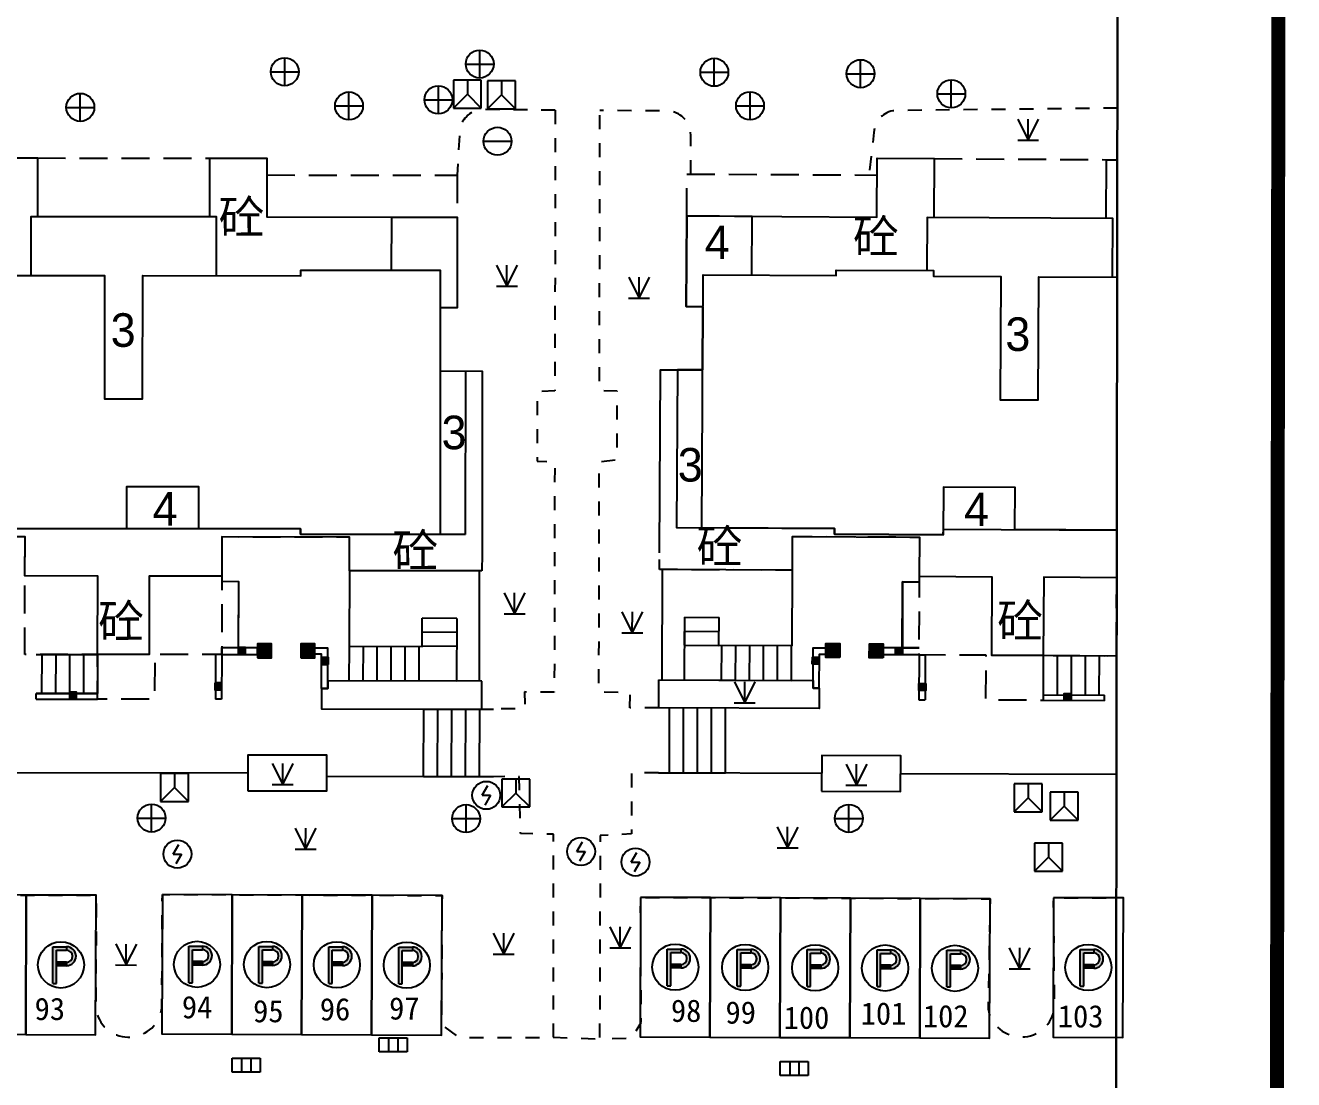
# Model space of a CAD drawing. Extents: x 99002 to 478558, y 2449839 to 2450453.
# Drawn here: x 478496.8 to 478542.15, y 2450168.24 to 2450205.92 of the extents above; entities that cross this region are included whole.
import ezdxf
from ezdxf.enums import TextEntityAlignment as Align

# ---------------------------------------------------------------- set-up
doc = ezdxf.new("R2010")
doc.units = 0
doc.header["$LTSCALE"] = 0.5
doc.linetypes.add('X5', pattern=[3, 2, -1])
doc.linetypes.add('X6', pattern=[2, 1, -1])
doc.layers.get('0').update_dxf_attribs({"linetype": 'CONTINUOUS'})
for name, color, linetype in [('DLSS', 4, 'CONTINUOUS'), ('DMTZ', 3, 'CONTINUOUS'), ('GCD', 1, 'CONTINUOUS'), ('GXYZ', 2, 'CONTINUOUS'), ('JMD', 6, 'CONTINUOUS'), ('TK', 7, 'CONTINUOUS'), ('ZBTZ', 3, 'CONTINUOUS')]:
    doc.layers.add(name, color=color, linetype=linetype)
doc.styles.add('HZ', font='STXIHEI.TTF', dxfattribs={"width": 0.8})
doc.styles.add('细等线体', font='FZXDXJW.TTF', dxfattribs={"width": 0.8})
doc.linetypes.add('10422', pattern='A,0.75,[150,AAA.SHX,S=0.5,R=0,X=0,Y=0.5],1.5,[177,AAA.SHX,S=1,R=0,X=0,Y=0.4],0.75', length=3)
doc.linetypes.add('1161', pattern='A,0,[149,AAA.SHX,S=0.15,R=0,X=0,Y=0],-1.6', length=1.6)
doc.linetypes.add('444', pattern='A,4.5,[145,AAA.SHX,S=1,R=0,X=0,Y=1],4.5,-0.5,[146,AAA.SHX,S=1,R=0,X=0,Y=0],-0.5', length=10)

# ---------------------------------------------------------------- blocks, each defined once
blk = doc.blocks.new('gc042')
blk.add_line((-1, 0), (1, 0))
blk.add_circle((0, 0), 1)
blk = doc.blocks.new('gc043')
for p, q in [((0, -1), (0, 1)), ((-1, 0), (1, 0))]:
    blk.add_line(p, q)
blk.add_circle((0, 0), 1)
blk = doc.blocks.new('gc049')
for p, q in [((-1, 1.2), (-1, -0.8)), ((1, 1.2), (-1, 1.2)), ((0, 1.2), (0, 0.2)), ((1, -0.8), (1, 1.2)), ((0, 0.2), (-1, -0.8)), ((0, 0.2), (1, -0.8)), ((-1, -0.8), (1, -0.8))]:
    blk.add_line(p, q)
blk = doc.blocks.new('gc050')
for points in [[(-0.3, 0), (0.1, 0.693)], [(-0.3, 0), (0.3, 0)], [(0.3, 0), (-0.1, -0.693)]]:
    blk.add_lwpolyline(points)
blk.add_circle((0, 0), 1)
blk = doc.blocks.new('gc041')
for p, q in [((-1, 0.5), (1, 0.5)), ((-1, -0.5), (-1, 0.5)), ((-0.33, 0.5), (-0.33, -0.5)), ((0.33, 0.5), (0.33, -0.5)), ((1, 0.5), (1, -0.5)), ((1, -0.5), (-1, -0.5))]:
    blk.add_line(p, q)
blk = doc.blocks.new('GC200')
at = {"linetype": 'Continuous', "const_width": 0.2, "flags": 128}
blk.add_lwpolyline([(-0.1, 0, 1), (0.1, 0, 1)], format="xyb", close=True, dxfattribs=at)
blk = doc.blocks.new('gc124')
for p, q in [((-0.75, 1.5), (0, 0)), ((0, 0), (0, 1.5)), ((0, 0), (0.75, 1.5)), ((-0.75, 0), (0.75, 0))]:
    blk.add_line(p, q)
blk = doc.blocks.new('gc002')
at = {"linetype": 'Continuous'}
blk.add_hatch(color=256, dxfattribs=at).paths.add_polyline_path([(0.5, 0.5), (-0.5, 0.5), (-0.5, -0.5), (0.5, -0.5)])
blk.add_lwpolyline([(-0.5, -0.5), (0.5, -0.5), (0.5, 0.5), (-0.5, 0.5), (-0.5, -0.5)])
blk = doc.blocks.new('gc297')
at = {"linetype": 'Continuous'}
for points in [[(-0.326, 1.046), (0.399, 1.046), (0.399, 1.296), (-0.451, 1.296), (-0.576, 1.296), (-0.576, 1.171), (-0.576, -1.329), (-0.326, -1.329)], [(0.399, -0.054), (-0.326, -0.054), (-0.326, 0.196), (0.399, 0.196)]]:
    blk.add_hatch(color=256, dxfattribs=at).paths.add_polyline_path(points)
h = blk.add_hatch(color=256, dxfattribs=at)
edge = h.paths.add_edge_path()
edge.add_line((0.399, 1.296), (0.399, 1.046))
edge.add_arc((0.399, 0.621), 0.425, -90, 90, ccw=False)
edge.add_line((0.399, 0.196), (0.399, -0.054))
edge.add_arc((0.399, 0.621), 0.675, 270, 450)
for p, q in [((-0.576, 1.171), (-0.576, 1.296)), ((-0.576, 1.296), (-0.451, 1.296)), ((-0.576, -1.329), (-0.576, 1.171)), ((-0.451, 1.296), (0.399, 1.296)), ((-0.326, 1.046), (0.399, 1.046)), ((-0.326, -1.329), (-0.326, 1.046)), ((0.399, 1.296), (0.399, 1.046)), ((0.399, 1.296), (0.399, 1.046)), ((0.399, 0.196), (-0.326, 0.196)), ((-0.326, -0.054), (-0.326, 0.196)), ((0.399, 0.196), (0.399, -0.054)), ((0.399, 0.196), (0.399, -0.054)), ((0.399, 0.196), (0.399, -0.054)), ((0.399, -0.054), (-0.326, -0.054)), ((-0.576, -1.329), (-0.326, -1.329))]:
    blk.add_line(p, q)
blk.add_circle((0, 0), 1.65)
for radius in [0.675, 0.425]:
    blk.add_arc((0.399, 0.621), radius, 270, 90)

msp = doc.modelspace()

# ---------------------------------------------------------------- linework, layer by layer
at = {"layer": 'DLSS', "color": 4, "linetype": 'X6', "flags": 128}
for points in [[(478515.751, 2450202.889), (478513.242, 2450202.908), (478513.168, 2450202.911), (478513.094, 2450202.907), (478513.021, 2450202.897), (478512.949, 2450202.88), (478512.878, 2450202.857), (478512.81, 2450202.828), (478512.745, 2450202.793), (478512.683, 2450202.752), (478512.624, 2450202.706), (478512.57, 2450202.655), (478512.521, 2450202.6), (478512.477, 2450202.54), (478512.438, 2450202.477), (478512.405, 2450202.411), (478512.377, 2450202.342), (478512.356, 2450202.271), (478512.342, 2450202.198), (478512.333, 2450202.125), (478512.241, 2450200.565)], [(478515.751, 2450202.889), (478515.734, 2450192.854), (478515.106, 2450192.819), (478515.098, 2450190.339), (478515.729, 2450190.319), (478515.715, 2450182.091), (478514.653, 2450182.092), (478514.664, 2450181.502), (478513.536, 2450181.48)], [(478519.454, 2450181.527), (478518.414, 2450181.532), (478518.424, 2450182.064), (478517.311, 2450182.088), (478517.325, 2450190.327), (478517.962, 2450190.395), (478517.965, 2450192.85), (478517.33, 2450192.861), (478517.348, 2450202.877)], [(478520.593, 2450200.605), (478520.592, 2450202.003), (478520.589, 2450202.079), (478520.579, 2450202.154), (478520.562, 2450202.228), (478520.539, 2450202.3), (478520.509, 2450202.371), (478520.474, 2450202.438), (478520.432, 2450202.501), (478520.385, 2450202.561), (478520.333, 2450202.617), (478520.276, 2450202.667), (478520.215, 2450202.712), (478520.151, 2450202.752), (478520.082, 2450202.786), (478520.012, 2450202.814), (478519.939, 2450202.835), (478519.864, 2450202.85), (478519.789, 2450202.858), (478517.348, 2450202.877)], [(478463.29, 2450181.579), (478460.521, 2450181.384), (478460.562, 2450168.831), (478463.04, 2450168.802), (478464.053, 2450169.059), (478464.552, 2450169.824), (478464.516, 2450174.862), (478469.494, 2450174.841), (478469.576, 2450170.797), (478469.6, 2450170.694), (478469.633, 2450170.594), (478469.675, 2450170.497), (478469.725, 2450170.404), (478469.783, 2450170.315), (478469.848, 2450170.232), (478469.921, 2450170.156), (478470, 2450170.085), (478470.084, 2450170.022), (478470.174, 2450169.967), (478470.269, 2450169.919), (478470.367, 2450169.88), (478470.468, 2450169.85), (478470.571, 2450169.829), (478470.676, 2450169.817), (478470.782, 2450169.814), (478470.887, 2450169.82), (478470.992, 2450169.835), (478471.094, 2450169.86), (478471.195, 2450169.893), (478471.291, 2450169.935), (478471.384, 2450169.986), (478471.472, 2450170.044), (478471.555, 2450170.109), (478471.632, 2450170.182), (478471.702, 2450170.261), (478471.764, 2450170.346), (478471.82, 2450170.436), (478471.867, 2450170.531), (478471.905, 2450170.629), (478471.935, 2450170.73), (478471.956, 2450170.834), (478471.917, 2450174.844), (478484.403, 2450174.835), (478484.485, 2450170.794), (478484.507, 2450170.693), (478484.537, 2450170.593), (478484.575, 2450170.497), (478484.622, 2450170.405), (478484.676, 2450170.316), (478484.738, 2450170.233), (478484.807, 2450170.156), (478484.882, 2450170.084), (478484.963, 2450170.02), (478485.049, 2450169.962), (478485.14, 2450169.912), (478485.235, 2450169.871), (478485.333, 2450169.837), (478485.434, 2450169.812), (478485.536, 2450169.796), (478485.64, 2450169.789), (478485.743, 2450169.79), (478485.846, 2450169.801), (478485.948, 2450169.82), (478486.048, 2450169.848), (478486.145, 2450169.885), (478486.238, 2450169.929), (478486.328, 2450169.982), (478486.412, 2450170.042), (478486.491, 2450170.109), (478486.564, 2450170.183), (478486.63, 2450170.262), (478486.689, 2450170.348), (478486.741, 2450170.437), (478486.785, 2450170.531), (478486.82, 2450170.629), (478486.847, 2450170.729), (478486.866, 2450170.831), (478486.836, 2450174.874), (478499.336, 2450174.825), (478499.32, 2450170.774), (478499.34, 2450170.671), (478499.368, 2450170.572), (478499.406, 2450170.474), (478499.451, 2450170.381), (478499.505, 2450170.292), (478499.566, 2450170.208), (478499.634, 2450170.129), (478499.708, 2450170.057), (478499.789, 2450169.991), (478499.875, 2450169.933), (478499.966, 2450169.882), (478500.061, 2450169.84), (478500.159, 2450169.806), (478500.26, 2450169.781), (478500.363, 2450169.764), (478500.466, 2450169.757), (478500.57, 2450169.758), (478500.674, 2450169.769), (478500.776, 2450169.789), (478500.876, 2450169.817), (478500.973, 2450169.854), (478501.067, 2450169.9), (478501.156, 2450169.953), (478501.24, 2450170.014), (478501.319, 2450170.082), (478501.391, 2450170.157), (478501.457, 2450170.237), (478501.515, 2450170.323), (478501.566, 2450170.414), (478501.608, 2450170.509), (478501.642, 2450170.607), (478501.668, 2450170.708), (478501.684, 2450170.81), (478501.7, 2450174.856), (478511.7, 2450174.817), (478511.682, 2450170.205), (478512.299, 2450169.743), (478515.681, 2450169.75), (478515.692, 2450177.007), (478514.503, 2450177.029), (478514.453, 2450179.073), (478513.534, 2450179.065)], [(478519.446, 2450179.207), (478518.474, 2450179.207), (478518.478, 2450177.023), (478517.356, 2450176.962), (478517.335, 2450169.694), (478518.492, 2450169.731), (478518.822, 2450170.277), (478518.801, 2450174.753), (478531.301, 2450174.704), (478531.226, 2450170.762), (478531.249, 2450170.658), (478531.281, 2450170.556), (478531.321, 2450170.458), (478531.371, 2450170.363), (478531.428, 2450170.273), (478531.493, 2450170.189), (478531.565, 2450170.11), (478531.644, 2450170.039), (478531.729, 2450169.974), (478531.819, 2450169.918), (478531.914, 2450169.869), (478532.013, 2450169.83), (478532.115, 2450169.799), (478532.22, 2450169.777), (478532.326, 2450169.764), (478532.432, 2450169.761), (478532.538, 2450169.768), (478532.644, 2450169.783), (478532.748, 2450169.808), (478532.849, 2450169.842), (478532.946, 2450169.885), (478533.04, 2450169.937), (478533.128, 2450169.996), (478533.211, 2450170.063), (478533.288, 2450170.137), (478533.358, 2450170.218), (478533.42, 2450170.304), (478533.475, 2450170.396), (478533.521, 2450170.492), (478533.558, 2450170.591), (478533.587, 2450170.694), (478533.606, 2450170.799), (478533.567, 2450174.741), (478535.814, 2450174.739)]]:
    msp.add_lwpolyline(points, dxfattribs=at)
for points, elevation in [([(478535.851, 2450202.959), (478527.961, 2450202.876), (478527.887, 2450202.873), (478527.815, 2450202.863), (478527.743, 2450202.846), (478527.674, 2450202.824), (478527.606, 2450202.795), (478527.542, 2450202.76), (478527.481, 2450202.72), (478527.423, 2450202.674), (478527.37, 2450202.623), (478527.322, 2450202.568), (478527.279, 2450202.509), (478527.241, 2450202.446), (478527.21, 2450202.38), (478527.184, 2450202.311), (478527.164, 2450202.24), (478527.151, 2450202.168), (478527.145, 2450202.095), (478526.969, 2450200.568)], 3.658), ([(478515.681, 2450169.75), (478517.335, 2450169.694)], 3.236)]:
    msp.add_lwpolyline(points, dxfattribs=dict(at, elevation=elevation))
at = {"layer": 'DLSS', "color": 4, "linetype": 'Continuous', "flags": 128}
for points in [[(478513.126, 2450182.481), (478507.612, 2450182.489), (478507.612, 2450182.221), (478507.392, 2450182.222), (478507.391, 2450181.489), (478513.124, 2450181.481)], [(478504.756, 2450178.563), (478507.585, 2450178.559), (478507.587, 2450179.834), (478504.758, 2450179.837)]]:
    msp.add_lwpolyline(points, close=True, dxfattribs=at)
at = {"layer": 'DLSS', "color": 4, "linetype": 'Continuous', "elevation": 3.658, "flags": 128}
for points in [[(478519.454, 2450182.527), (478524.968, 2450182.499), (478524.966, 2450182.231), (478525.186, 2450182.23), (478525.182, 2450181.497), (478519.449, 2450181.528)], [(478525.268, 2450178.549), (478528.097, 2450178.532), (478528.105, 2450179.806), (478525.276, 2450179.824)]]:
    msp.add_lwpolyline(points, close=True, dxfattribs=at)
at = {"layer": 'DLSS', "color": 4, "linetype": '1161', "flags": 128}
for points in [[(478494.336, 2450174.845), (478494.316, 2450169.859), (478496.816, 2450169.85), (478496.836, 2450174.835)], [(478496.836, 2450174.835), (478496.816, 2450169.85), (478499.316, 2450169.84), (478499.336, 2450174.825)], [(478501.7, 2450174.856), (478501.681, 2450169.87), (478504.181, 2450169.861), (478504.2, 2450174.846)], [(478504.2, 2450174.846), (478504.181, 2450169.861), (478506.681, 2450169.851), (478506.7, 2450174.836)], [(478506.7, 2450174.836), (478506.681, 2450169.851), (478509.181, 2450169.841), (478509.2, 2450174.827)], [(478509.2, 2450174.827), (478509.181, 2450169.841), (478511.681, 2450169.831), (478511.7, 2450174.817)], [(478518.801, 2450174.753), (478518.782, 2450169.767), (478521.282, 2450169.757), (478521.301, 2450174.743)], [(478521.301, 2450174.743), (478521.282, 2450169.757), (478523.782, 2450169.748), (478523.801, 2450174.733)], [(478523.801, 2450174.733), (478523.782, 2450169.748), (478526.282, 2450169.738), (478526.301, 2450174.723)], [(478526.301, 2450174.723), (478526.282, 2450169.738), (478528.782, 2450169.728), (478528.801, 2450174.714)], [(478528.801, 2450174.714), (478528.782, 2450169.728), (478531.282, 2450169.718), (478531.301, 2450174.704)], [(478533.567, 2450174.741), (478533.548, 2450169.755), (478536.048, 2450169.745), (478536.067, 2450174.731)]]:
    msp.add_lwpolyline(points, close=True, dxfattribs=at)
at = {"layer": 'DMTZ', "color": 3, "linetype": '10422', "elevation": -3.658, "flags": 128}
msp.add_lwpolyline([(478503.827, 2450183.682), (478504.425, 2450183.681), (478504.433, 2450186.035), (478503.829, 2450186.037)], dxfattribs=at)
at = {"layer": 'DMTZ', "color": 3, "linetype": '10422', "flags": 128}
msp.add_lwpolyline([(478528.774, 2450186.021), (478528.17, 2450186.024), (478528.163, 2450183.67), (478528.761, 2450183.667)], dxfattribs=at)
at = {"layer": 'DMTZ', "color": 3, "linetype": '10422', "ltscale": 0.5, "elevation": 3.658, "flags": 128}
for points in [[(478535.829, 2450185.995), (478535.815, 2450185.995)], [(478535.801, 2450183.597), (478535.825, 2450183.596)]]:
    msp.add_lwpolyline(points, dxfattribs=at)
at = {"layer": 'JMD', "color": 6, "linetype": 'Continuous'}
for p, q in [((478512.227, 2450184.724), (478510.987, 2450184.726)), ((478520.368, 2450184.765, 3.658), (478521.608, 2450184.758, 3.658)), ((478512.226, 2450184.224), (478510.986, 2450184.226)), ((478520.365, 2450184.265, 3.658), (478521.605, 2450184.258, 3.658)), ((478503.826, 2450183.432), (478503.827, 2450183.682)), ((478505.108, 2450183.431), (478505.108, 2450183.681)), ((478507.158, 2450183.442), (478507.158, 2450183.662)), ((478508.385, 2450182.488), (478508.387, 2450183.728)), ((478508.885, 2450182.487), (478508.887, 2450183.727)), ((478509.385, 2450182.486), (478509.387, 2450183.726)), ((478509.885, 2450182.486), (478509.887, 2450183.726)), ((478510.385, 2450182.485), (478510.387, 2450183.725)), ((478510.885, 2450182.484), (478510.887, 2450183.724)), ((478512.225, 2450183.724), (478510.985, 2450183.726)), ((478520.363, 2450183.765, 3.658), (478521.603, 2450183.758, 3.658)), ((478521.695, 2450182.516, 3.658), (478521.701, 2450183.756, 3.658)), ((478522.195, 2450182.514, 3.658), (478522.201, 2450183.754, 3.658)), ((478522.695, 2450182.511, 3.658), (478522.701, 2450183.751, 3.658)), ((478523.195, 2450182.508, 3.658), (478523.201, 2450183.748, 3.658)), ((478523.695, 2450182.506, 3.658), (478523.701, 2450183.746, 3.658)), ((478524.195, 2450182.503, 3.658), (478524.201, 2450183.743, 3.658)), ((478525.428, 2450183.449, 3.658), (478525.429, 2450183.669, 3.658)), ((478527.478, 2450183.424, 3.658), (478527.479, 2450183.674, 3.658)), ((478497.386, 2450183.437), (478497.385, 2450182.037)), ((478497.886, 2450183.437), (478497.885, 2450182.037)), ((478498.386, 2450183.436), (478498.385, 2450182.036)), ((478498.886, 2450183.436), (478498.885, 2450182.036)), ((478499.386, 2450183.436), (478499.385, 2450182.336)), ((478499.386, 2450183.436), (478499.385, 2450182.036)), ((478503.826, 2450183.432), (478503.606, 2450183.432)), ((478528.759, 2450183.417, 3.658), (478528.979, 2450183.416, 3.658)), ((478533.199, 2450183.391, 3.658), (478533.191, 2450181.991, 3.658)), ((478535.799, 2450183.376, 3.658), (478533.199, 2450183.391, 3.658)), ((478535.799, 2450183.376, 3.658), (478533.549, 2450183.389, 3.658)), ((478533.699, 2450183.388, 3.658), (478533.691, 2450181.988, 3.658)), ((478534.199, 2450183.385, 3.658), (478534.191, 2450181.985, 3.658)), ((478534.699, 2450183.382, 3.658), (478534.691, 2450181.982, 3.658)), ((478535.199, 2450183.379, 3.658), (478535.191, 2450181.979, 3.658)), ((478507.392, 2450182.222), (478507.612, 2450182.221)), ((478525.186, 2450182.23, 3.658), (478524.966, 2450182.231, 3.658)), ((478497.185, 2450181.837), (478497.185, 2450182.037)), ((478499.385, 2450181.836), (478499.385, 2450182.036)), ((478503.821, 2450181.832, -3.658), (478503.601, 2450181.832, -3.658)), ((478528.754, 2450181.817), (478528.974, 2450181.815)), ((478535.39, 2450181.778, 3.658), (478535.391, 2450181.978, 3.658)), ((478511.044, 2450179.068), (478511.048, 2450181.484)), ((478511.544, 2450179.067), (478511.548, 2450181.483)), ((478512.045, 2450179.067), (478512.048, 2450181.482)), ((478512.545, 2450179.066), (478512.548, 2450181.481)), ((478513.045, 2450179.065), (478513.048, 2450181.481)), ((478519.831, 2450179.206, 3.658), (478519.84, 2450181.525, 3.658)), ((478520.331, 2450179.204, 3.658), (478520.34, 2450181.523, 3.658)), ((478520.831, 2450179.202, 3.658), (478520.84, 2450181.52, 3.658)), ((478521.331, 2450179.201, 3.658), (478521.34, 2450181.518, 3.658)), ((478521.831, 2450179.198, 3.472), (478521.84, 2450181.515, 7.849))]:
    msp.add_line(p, q, dxfattribs=at)
at = {"layer": 'JMD', "color": 6, "linetype": 'Continuous', "ltscale": 3.5}
for points in [[(478479.2, 2450199.093), (478479.201, 2450201.193), (478481.241, 2450201.192), (478481.24, 2450199.092), (478487.44, 2450199.086), (478487.435, 2450193.586), (478488.995, 2450193.585), (478489, 2450199.085), (478495.2, 2450199.079), (478495.202, 2450201.18), (478497.242, 2450201.178), (478497.24, 2450199.078)], [(478466.537, 2450197.004), (478466.539, 2450199.104), (478464.199, 2450199.106), (478464.196, 2450195.866), (478464.796, 2450195.866), (478464.795, 2450193.606), (478463.895, 2450193.606), (478463.89, 2450187.966), (478469.54, 2450187.962), (478469.54, 2450187.761), (478473.43, 2450187.758), (478473.43, 2450187.958), (478482.44, 2450187.95), (478482.44, 2450187.75), (478493.98, 2450187.74), (478493.98, 2450187.94), (478506.64, 2450187.929), (478506.64, 2450187.729), (478512.53, 2450187.724)], [(478503.638, 2450196.972), (478503.64, 2450199.072), (478497, 2450199.078), (478496.998, 2450196.978)], [(478488.998, 2450197.185), (478493.988, 2450197.18), (478493.988, 2450196.98), (478499.638, 2450196.976), (478499.634, 2450192.576), (478500.994, 2450192.574), (478500.998, 2450196.974), (478506.648, 2450196.97), (478506.648, 2450197.17), (478511.638, 2450197.165), (478511.637, 2450195.825)], [(478512.53, 2450187.724), (478506.64, 2450187.729), (478506.64, 2450187.929), (478493.98, 2450187.94)]]:
    msp.add_lwpolyline(points, dxfattribs=at)
at = {"layer": 'JMD', "color": 6, "linetype": 'X5'}
for points in [[(478497.242, 2450201.178), (478503.402, 2450201.172)], [(478505.441, 2450200.571), (478512.241, 2450200.565), (478512.24, 2450199.065)]]:
    msp.add_lwpolyline(points, dxfattribs=at)
at = {"layer": 'JMD', "color": 6, "linetype": 'Continuous', "ltscale": 3.5}
for points, elevation in [([(478503.4, 2450199.072), (478503.402, 2450201.172), (478505.442, 2450201.171), (478505.44, 2450199.071), (478512.24, 2450199.065), (478512.237, 2450195.825), (478511.637, 2450195.825), (478511.635, 2450193.565), (478513.135, 2450193.564), (478513.13, 2450187.024)], -3.658), ([(478519.48, 2450187.071), (478519.48, 2450187.071), (478519.518, 2450193.611), (478521.018, 2450193.602), (478521.031, 2450195.862), (478520.431, 2450195.865), (478520.45, 2450199.105), (478527.25, 2450199.066), (478527.263, 2450201.166), (478529.303, 2450201.154), (478529.29, 2450199.054)], 3.658), ([(478535.45, 2450199.018), (478535.463, 2450201.118), (478535.849, 2450201.116)], 3.658), ([(478509.898, 2450197.167), (478509.9, 2450199.067), (478512.24, 2450199.065), (478512.237, 2450195.825), (478511.637, 2450195.825), (478511.635, 2450193.565), (478512.535, 2450193.564), (478512.53, 2450187.724)], -3.658), ([(478522.778, 2450196.992), (478522.79, 2450199.092), (478520.45, 2450199.105), (478520.431, 2450195.865), (478521.031, 2450195.862), (478521.018, 2450193.602), (478520.118, 2450193.607), (478520.086, 2450187.967), (478525.736, 2450187.934), (478525.734, 2450187.734), (478529.624, 2450187.712), (478529.626, 2450187.912), (478535.831, 2450187.876)], 3.658), ([(478535.678, 2450196.917), (478535.69, 2450199.017), (478529.05, 2450199.055), (478529.039, 2450197.155)], 3.658), ([(478535.831, 2450187.876), (478532.186, 2450187.897), (478532.194, 2450189.397), (478529.634, 2450189.412), (478529.624, 2450187.712), (478525.734, 2450187.734), (478525.736, 2450187.934), (478520.986, 2450187.962), (478521.038, 2450197.002), (478525.788, 2450196.974), (478525.789, 2450197.174), (478529.279, 2450197.154), (478529.278, 2450196.954), (478531.678, 2450196.94), (478531.653, 2450192.54), (478533.013, 2450192.532), (478533.038, 2450196.932), (478535.843, 2450196.916)], 3.658), ([(478513.129, 2450186.424), (478508.389, 2450186.428), (478508.39, 2450187.628), (478503.83, 2450187.632), (478503.829, 2450186.232), (478501.229, 2450186.234), (478501.226, 2450183.434), (478499.386, 2450183.436), (478499.389, 2450186.236), (478496.789, 2450186.238), (478496.79, 2450187.638), (478492.23, 2450187.642), (478492.229, 2450187.042)], -3.658), ([(478535.831, 2450187.576), (478535.824, 2450187.576), (478535.816, 2450186.176), (478533.216, 2450186.191), (478533.199, 2450183.391), (478531.359, 2450183.401), (478531.376, 2450186.201), (478528.776, 2450186.217), (478528.784, 2450187.617), (478524.224, 2450187.643), (478524.217, 2450186.443), (478519.477, 2450186.471)], 3.658)]:
    msp.add_lwpolyline(points, dxfattribs=dict(at, elevation=elevation))
at = {"layer": 'JMD', "color": 6, "linetype": 'X5', "elevation": 3.658}
for points in [[(478529.303, 2450201.154), (478535.463, 2450201.118)], [(478520.45, 2450199.105), (478520.45, 2450199.105), (478520.459, 2450200.605), (478527.259, 2450200.566)]]:
    msp.add_lwpolyline(points, dxfattribs=at)
at = {"layer": 'JMD', "color": 6, "linetype": 'Continuous', "flags": 128}
for points, elevation in [([(478511.635, 2450193.565), (478511.632, 2450189.565), (478511.63, 2450187.725)], -3.658), ([(478512.227, 2450184.724), (478512.224, 2450182.482)], -3.658), ([(478524.966, 2450182.231), (478524.974, 2450183.671), (478525.429, 2450183.669)], 3.658), ([(478528.761, 2450183.667), (478527.479, 2450183.674)], 3.658), ([(478528.979, 2450183.416), (478528.974, 2450181.815)], 3.658), ([(478535.825, 2450183.375), (478535.799, 2450183.375)], 3.658)]:
    msp.add_lwpolyline(points, dxfattribs=dict(at, elevation=elevation))
for points in [[(478500.43, 2450187.935), (478500.432, 2450189.435), (478502.992, 2450189.433), (478502.99, 2450187.933)], [(478520.368, 2450184.765), (478520.356, 2450182.523)], [(478503.827, 2450183.682), (478505.108, 2450183.681)], [(478507.612, 2450182.221), (478507.614, 2450183.661), (478507.158, 2450183.662)], [(478503.606, 2450183.432), (478503.601, 2450181.832)], [(478497.185, 2450182.037), (478499.385, 2450182.036)]]:
    msp.add_lwpolyline(points, dxfattribs=at)
at = {"layer": 'JMD', "color": 6, "linetype": 'X5', "flags": 128}
for points, elevation in [([(478513.13, 2450187.024), (478513.129, 2450186.424), (478508.389, 2450186.428), (478508.39, 2450187.628), (478503.83, 2450187.632), (478503.826, 2450183.432), (478501.426, 2450183.434), (478501.425, 2450181.834), (478499.385, 2450181.836), (478499.386, 2450183.436), (478496.786, 2450183.438), (478496.79, 2450187.638), (478492.23, 2450187.642), (478492.229, 2450186.442), (478484.189, 2450186.449), (478484.19, 2450187.649), (478479.63, 2450187.653), (478479.626, 2450183.453), (478477.026, 2450183.455), (478477.025, 2450181.855), (478474.985, 2450181.857), (478474.986, 2450183.457), (478472.586, 2450183.459), (478472.59, 2450187.659), (478468.029, 2450187.663), (478468.028, 2450186.463), (478463.288, 2450186.467), (478463.289, 2450187.067)], -3.658), ([(478535.831, 2450187.576), (478535.824, 2450187.576), (478535.799, 2450183.376), (478533.199, 2450183.391), (478533.19, 2450181.791), (478531.15, 2450181.803), (478531.159, 2450183.403), (478528.759, 2450183.417), (478528.784, 2450187.617), (478524.224, 2450187.643), (478524.217, 2450186.443), (478519.477, 2450186.471), (478519.48, 2450187.071)], 3.658)]:
    msp.add_lwpolyline(points, dxfattribs=dict(at, elevation=elevation))
at = {"layer": 'JMD', "color": 6, "linetype": '444', "flags": 128}
for points, elevation in [([(478508.389, 2450186.428), (478508.385, 2450183.728), (478510.985, 2450183.724), (478510.987, 2450184.726), (478510.987, 2450184.728)], -3.658), ([(478513.029, 2450186.423), (478513.024, 2450182.481)], -3.658), ([(478519.577, 2450186.47), (478519.562, 2450182.527)], 3.658), ([(478525.272, 2450179.183), (478519.446, 2450179.207)], 3.658), ([(478535.819, 2450179.138), (478528.101, 2450179.171)], 3.658)]:
    msp.add_lwpolyline(points, dxfattribs=dict(at, elevation=elevation))
for points in [[(478524.217, 2450186.443), (478524.203, 2450183.743), (478521.603, 2450183.757), (478521.608, 2450184.759), (478521.608, 2450184.76)], [(478496.193, 2450179.218), (478504.757, 2450179.201)]]:
    msp.add_lwpolyline(points, dxfattribs=at)
at = {"layer": 'JMD', "color": 6, "linetype": '444', "ltscale": 0.5, "flags": 128}
msp.add_lwpolyline([(478503.826, 2450183.432), (478504.426, 2450183.431), (478504.433, 2450186.035), (478503.829, 2450186.037)], dxfattribs=at)
at = {"layer": 'JMD', "color": 6, "linetype": '444', "ltscale": 0.5, "elevation": 3.658, "flags": 128}
msp.add_lwpolyline([(478528.759, 2450183.417), (478528.159, 2450183.42), (478528.17, 2450186.024), (478528.774, 2450186.021)], dxfattribs=at)
at = {"layer": 'JMD', "color": 6, "linetype": '444', "ltscale": 0.2, "elevation": 3.658, "flags": 128}
msp.add_lwpolyline([(478535.815, 2450185.995), (478535.829, 2450185.995)], dxfattribs=at)
at = {"layer": 'JMD', "color": 6, "linetype": 'Continuous'}
for points in [[(478510.985, 2450183.726), (478510.987, 2450184.726)], [(478512.227, 2450184.724), (478512.225, 2450183.724)], [(478508.387, 2450183.728), (478510.985, 2450183.724)], [(478497.186, 2450183.437), (478499.386, 2450183.436)], [(478512.224, 2450182.482), (478508.385, 2450182.488)], [(478499.385, 2450182.036), (478497.185, 2450182.037)], [(478511.048, 2450181.484), (478513.536, 2450181.48)], [(478513.532, 2450179.065), (478511.044, 2450179.068)]]:
    msp.add_lwpolyline(points, dxfattribs=at)
for points, elevation in [([(478520.368, 2450184.765), (478520.363, 2450183.765)], 3.658), ([(478521.603, 2450183.758), (478521.608, 2450184.759)], 3.658), ([(478524.201, 2450183.743), (478521.603, 2450183.757)], 3.658), ([(478535.399, 2450183.378), (478533.199, 2450183.391)], 3.658), ([(478521.596, 2450182.517), (478524.195, 2450182.503)], 3.658), ([(478533.191, 2450181.991), (478535.391, 2450181.978)], 3.658), ([(478521.84, 2450181.515), (478519.454, 2450181.527)], 3.658), ([(478519.446, 2450179.207), (478521.831, 2450179.198)], 3.472)]:
    msp.add_lwpolyline(points, dxfattribs=dict(at, elevation=elevation))
at = {"layer": 'JMD', "color": 7, "linetype": 'Continuous', "elevation": 3.658, "flags": 128}
for points in [[(478535.825, 2450183.595), (478535.8, 2450183.595)], [(478525.186, 2450182.23), (478525.193, 2450183.45), (478525.428, 2450183.449)], [(478528.759, 2450183.417), (478527.478, 2450183.424)], [(478528.759, 2450183.417), (478528.754, 2450181.817)], [(478535.39, 2450181.778), (478533.19, 2450181.791)]]:
    msp.add_lwpolyline(points, dxfattribs=at)
at = {"layer": 'JMD', "color": 7, "linetype": 'Continuous', "flags": 128}
for points in [[(478503.826, 2450183.432), (478503.821, 2450181.832)], [(478503.826, 2450183.432), (478505.108, 2450183.431)], [(478507.392, 2450182.222), (478507.393, 2450183.442), (478507.158, 2450183.442)], [(478497.185, 2450181.837), (478499.385, 2450181.836)]]:
    msp.add_lwpolyline(points, dxfattribs=at)
at = {"layer": 'JMD', "color": 6, "linetype": '444', "ltscale": 0.7, "flags": 128}
msp.add_lwpolyline([(478507.586, 2450179.086), (478511.034, 2450179.068), (478513.532, 2450179.065)], dxfattribs=at)
at = {"layer": 'TK', "color": 7, "linetype": 'Continuous', "flags": 128}
msp.add_lwpolyline([(478199.639, 2449858.161, 0.5, 0.5, 0), (478541.144, 2449857.709, 0.5, 0.5, 0), (478541.901, 2450429.219, 0.5, 0.5, 0), (478200.395, 2450429.671, 0.5, 0.5, 0)], format="xyseb", close=True, dxfattribs=at)
at = {"layer": 'TK', "color": 7, "linetype": 'Continuous'}
msp.add_lwpolyline([(478535.402, 2449863.467), (478205.396, 2449863.904), (478206.138, 2450423.913), (478536.143, 2450423.476)], close=True, dxfattribs=at)
at = {"layer": 'TK', "color": 7, "linetype": 'Continuous', "flags": 128}
msp.add_lwpolyline([(478205.396, 2449863.904), (478535.402, 2449863.467), (478536.143, 2450423.476), (478206.138, 2450423.913)], close=True, dxfattribs=at)
at = {"layer": 'TK', "color": 7, "linetype": 'Continuous'}
msp.add_lwpolyline([(478535.402, 2449863.467), (478536.143, 2450423.476)], dxfattribs=at)

# ---------------------------------------------------------------- block references
at = {"layer": 'DLSS', "color": 4, "linetype": 'Continuous', "xscale": 0.5, "yscale": 0.5}
for p in [(478498.076, 2450172.337), (478502.94, 2450172.358), (478505.441, 2450172.349), (478507.941, 2450172.339), (478510.441, 2450172.329), (478520.042, 2450172.255), (478522.542, 2450172.245), (478525.042, 2450172.236), (478527.542, 2450172.226), (478530.042, 2450172.216), (478534.808, 2450172.243)]:
    msp.add_blockref('gc297', p, dxfattribs=at)
at = {"layer": 'GCD', "color": 1, "linetype": 'Continuous'}
ref = msp.add_blockref('GC200', (478521.437, 2450204.24, 3.764), dxfattribs=dict(at, xscale=4.876000004212864e-06, yscale=4.876000004212864e-06, zscale=4.876000004212864e-06))
ref.add_attrib('height', '3.76', dxfattribs={"linetype": 'Continuous', "height": 0.00000975, "style": '细等线体', "width": 0.8}).set_placement((478522.037, 2450203.74, 3.764), align=Align.MIDDLE_LEFT)
ref = msp.add_blockref('GC200', (478519.789, 2450202.858, 3.673), dxfattribs=dict(at, xscale=4.876000004212864e-06, yscale=4.876000004212864e-06, zscale=4.876000004212864e-06))
ref.add_attrib('height', '3.67', dxfattribs={"linetype": 'Continuous', "height": 0.00000975, "style": '细等线体', "width": 0.8}).set_placement((478520.389, 2450202.358, 3.673), align=Align.MIDDLE_LEFT)
ref = msp.add_blockref('GC200', (478527.961, 2450202.876, 3.623), dxfattribs=dict(at, xscale=4.876000004212864e-06, yscale=4.876000004212864e-06, zscale=4.876000004212864e-06))
ref.add_attrib('height', '3.62', dxfattribs={"linetype": 'Continuous', "height": 0.00000975, "style": '细等线体', "width": 0.8}).set_placement((478528.286, 2450201.722, 3.623), align=Align.MIDDLE_LEFT)
ref = msp.add_blockref('GC200', (478512.241, 2450200.565, 3.9), dxfattribs=dict(at, xscale=4.876000004212864e-06, yscale=4.876000004212864e-06, zscale=4.876000004212864e-06))
ref.add_attrib('height', '3.90', dxfattribs={"linetype": 'Continuous', "height": 0.00000975, "style": '细等线体', "width": 0.8}).set_placement((478512.841, 2450200.065, 3.9), align=Align.MIDDLE_LEFT)
ref = msp.add_blockref('GC200', (478517.311, 2450182.088, 3.872), dxfattribs=dict(at, xscale=4.876000004212864e-06, yscale=4.876000004212864e-06, zscale=4.876000004212864e-06))
ref.add_attrib('height', '3.87', dxfattribs={"linetype": 'Continuous', "height": 0.00000975, "style": '细等线体', "width": 0.8}).set_placement((478516.347, 2450180.578, 3.872), align=Align.MIDDLE_LEFT)
ref = msp.add_blockref('GC200', (478502.137, 2450178.583, 4.103), dxfattribs=dict(at, xscale=4.876000004212864e-06, yscale=4.876000004212864e-06, zscale=4.876000004212864e-06))
ref.add_attrib('height', '4.10', dxfattribs={"linetype": 'Continuous', "height": 0.00000975, "style": '细等线体', "width": 0.8}).set_placement((478502.737, 2450178.083, 4.103), align=Align.MIDDLE_LEFT)
ref = msp.add_blockref('GC200', (478526.248, 2450177.575, 3.868), dxfattribs=dict(at, xscale=4.876000004212864e-06, yscale=4.876000004212864e-06, zscale=4.876000004212864e-06))
ref.add_attrib('height', '3.87', dxfattribs={"linetype": 'Continuous', "height": 0.00000975, "style": '细等线体', "width": 0.8}).set_placement((478526.848, 2450177.075, 3.868), align=Align.MIDDLE_LEFT)
ref = msp.add_blockref('GC200', (478511.7, 2450174.817, 3.539), dxfattribs=dict(at, xscale=4.876000004212864e-06, yscale=4.876000004212864e-06, zscale=4.876000004212864e-06))
ref.add_attrib('height', '3.54', dxfattribs={"linetype": 'Continuous', "height": 0.00000975, "style": '细等线体', "width": 0.8}).set_placement((478512.3, 2450174.317, 3.539), align=Align.MIDDLE_LEFT)
ref = msp.add_blockref('GC200', (478518.801, 2450174.753, 3.084), dxfattribs=dict(at, xscale=4.876000004212864e-06, yscale=4.876000004212864e-06, zscale=4.876000004212864e-06))
ref.add_attrib('height', '3.08', dxfattribs={"linetype": 'Continuous', "height": 0.00000975, "style": '细等线体', "width": 0.8}).set_placement((478519.36, 2450173.521, 3.084), align=Align.MIDDLE_LEFT)
ref = msp.add_blockref('GC200', (478500.613, 2450169.761, 3.474), dxfattribs=dict(at, xscale=4.876000004212864e-06, yscale=4.876000004212864e-06, zscale=4.876000004212864e-06))
ref.add_attrib('height', '3.47', dxfattribs={"linetype": 'Continuous', "height": 0.00000975, "style": '细等线体', "width": 0.8}).set_placement((478501.111, 2450168.362, 3.474), align=Align.MIDDLE_LEFT)
ref = msp.add_blockref('GC200', (478515.681, 2450169.75, 3.236), dxfattribs=dict(at, xscale=4.876000004212864e-06, yscale=4.876000004212864e-06, zscale=4.876000004212864e-06))
ref.add_attrib('height', '3.24', dxfattribs={"linetype": 'Continuous', "height": 0.00000975, "style": '细等线体', "width": 0.8}).set_placement((478515.031, 2450168.456, 3.236), align=Align.MIDDLE_LEFT)
ref = msp.add_blockref('GC200', (478532.421, 2450169.749, 2.967), dxfattribs=dict(at, xscale=4.876000004212864e-06, yscale=4.876000004212864e-06, zscale=4.876000004212864e-06))
ref.add_attrib('height', '2.97', dxfattribs={"linetype": 'Continuous', "height": 0.00000975, "style": '细等线体', "width": 0.8}).set_placement((478531.714, 2450167.856, 2.967), align=Align.MIDDLE_LEFT)
at = {"layer": 'GXYZ', "color": 2, "linetype": 'Continuous', "xscale": 0.5, "yscale": 0.5}
for name, p in [('gc043', (478513.048, 2450204.536, 3.672)), ('gc043', (478506.078, 2450204.26, 3.675)), ('gc043', (478521.437, 2450204.24, 3.764)), ('gc043', (478526.666, 2450204.191, 3.76)), ('gc049', (478512.606, 2450203.358, 3.844)), ('gc049', (478513.831, 2450203.339, 3.617)), ('gc043', (478529.911, 2450203.473, 3.752)), ('gc043', (478498.767, 2450202.988, 3.744)), ('gc043', (478508.374, 2450203.038, 3.691)), ('gc043', (478511.57, 2450203.258, 3.589)), ('gc043', (478522.713, 2450203.043, 3.742)), ('gc042', (478513.684, 2450201.777, 3.825)), ('gc049', (478502.137, 2450178.583, 4.103)), ('gc049', (478514.336, 2450178.382, 3.888)), ('gc050', (478513.283, 2450178.399, 3.897)), ('gc043', (478501.315, 2450177.586, 4)), ('gc043', (478526.248, 2450177.575, 3.868)), ('gc049', (478533.944, 2450177.907, 3.926)), ('gc043', (478512.561, 2450177.568, 4.008)), ('gc050', (478502.238, 2450176.298, 3.827)), ('gc050', (478516.671, 2450176.391, 3.861)), ('gc050', (478518.619, 2450176.014, 3.435)), ('gc049', (478533.381, 2450176.089, 3.45)), ('gc041', (478509.954, 2450169.48, 3.472))]:
    msp.add_blockref(name, p, dxfattribs=at)
at = {"layer": 'GXYZ', "color": 2, "linetype": 'Continuous', "xscale": 0.4999999999966648, "yscale": 0.5, "zscale": 0.4999999999999996, "rotation": 359.8140934505327}
msp.add_blockref('gc049', (478532.659, 2450178.206, 3.658), dxfattribs=at)
at = {"layer": 'GXYZ', "color": 2, "linetype": 'Continuous', "xscale": 0.5, "yscale": 0.5, "zscale": 0.5}
for p in [(478504.695, 2450168.751), (478524.296, 2450168.638)]:
    msp.add_blockref('gc041', p, dxfattribs=at)
at = {"layer": 'JMD', "color": 6, "linetype": 'Continuous', "yscale": 0.25}
for p, xscale, rotation in [((478504.549, 2450183.556), 0.2499999999976342, 0.02620487543823488), ((478528.037, 2450183.546, 3.658), -0.2500000000171717, 359.7428373916961), ((478507.518, 2450183.202), 0.25000000021464, 89.99762576888294), ((478525.066, 2450183.211, 3.658), -0.2500000002413436, 269.7714164644507), ((478503.698, 2450182.292), 0.2500000002310975, 269.9047094390673), ((478528.88, 2450182.276, 3.658), -0.2500000000123587, 89.86433279624991), ((478498.505, 2450181.961), 0.2499999999976342, 0.02620487543823488), ((478534.071, 2450181.911, 3.658), -0.2500000000171717, 359.7428373916961)]:
    msp.add_blockref('gc002', p, dxfattribs=dict(at, xscale=xscale, rotation=rotation))
at = {"layer": 'JMD', "color": 6, "linetype": 'Continuous', "yscale": 0.5, "zscale": 0.4999999999999996}
for p, xscale, rotation in [((478505.358, 2450183.569), 0.4999999998908423, 359.9976258155711), ((478506.908, 2450183.567), 0.4999999998908423, 359.9976258155711), ((478525.679, 2450183.573, 3.658), -0.4999999998868762, 359.7714164408327), ((478527.229, 2450183.564, 3.658), -0.4999999998868762, 359.7714164408327)]:
    msp.add_blockref('gc002', p, dxfattribs=dict(at, xscale=xscale, rotation=rotation))
at = {"layer": 'ZBTZ', "color": 3, "linetype": 'Continuous', "xscale": 0.5, "yscale": 0.5}
msp.add_blockref('gc124', (478532.659, 2450201.818), dxfattribs=at)
at = {"layer": 'ZBTZ', "color": 3, "linetype": 'Continuous', "yscale": 0.5}
for p, xscale, rotation in [((478514.02, 2450196.598), 0.4999999999966648, 359.8140934505327), ((478518.747, 2450196.169), 0.4999999999966648, 359.8140934505327), ((478514.294, 2450184.885), 0.4999999999966648, 359.8140934505327), ((478518.503, 2450184.205), 0.4999999999966648, 359.8140934505327), ((478522.525, 2450181.707, 3.658), 0.4999999999951539, 359.8140935038933), ((478506.005, 2450178.782), 0.5000000000016251, 0.09746097676171374), ((478526.519, 2450178.762, 3.658), 0.4999999999966648, 359.8140934505327), ((478506.823, 2450176.474), 0.4999999999966648, 359.8140934505327), ((478524.055, 2450176.518), 0.4999999999966648, 359.8140934505327), ((478518.071, 2450172.95), 0.4999999999966648, 359.8140934505327), ((478500.405, 2450172.335), 0.4999999999966648, 359.8140934505327), ((478513.906, 2450172.725), 0.4999999999966648, 359.8140934505327), ((478532.353, 2450172.194), 0.4999999999966648, 359.8140934505327)]:
    msp.add_blockref('gc124', p, dxfattribs=dict(at, xscale=xscale, rotation=rotation))

# ---------------------------------------------------------------- texts
at = {"layer": 'DLSS', "color": 4, "linetype": '1161', "style": 'HZ'}
for s, p in [('93', (478497.133, 2450170.367)), ('94', (478502.399, 2450170.429)), ('95', (478504.946, 2450170.288)), ('96', (478507.331, 2450170.354)), ('97', (478509.809, 2450170.385)), ('98', (478519.886, 2450170.302)), ('99', (478521.837, 2450170.239)), ('100', (478523.917, 2450170.053)), ('101', (478526.671, 2450170.202)), ('102', (478528.896, 2450170.107)), ('103', (478533.719, 2450170.102))]:
    msp.add_text(s, height=0.8, dxfattribs=at).set_placement(p)
at = {"layer": 'JMD', "color": 6, "linetype": 'Continuous', "style": '细等线体'}
for s, rotation, p in [('砼', 0.2834, (478503.715, 2450198.462, -3.658)), ('4', 359.9357, (478521.094, 2450197.565)), ('3', 0.219, (478499.855, 2450194.427, -3.658)), ('3', 359.9357, (478531.842, 2450194.282)), ('3', 0.219, (478511.686, 2450190.767, -3.658)), ('3', 359.9357, (478520.129, 2450189.614)), ('4', 0.219, (478501.355, 2450188.036, -3.658)), ('4', 359.9357, (478530.367, 2450188.022)), ('砼', 0.2834, (478509.93, 2450186.546)), ('砼', 0.2834, (478499.41, 2450184.015, -3.658))]:
    msp.add_text(s, height=1.2, rotation=rotation, dxfattribs=at).set_placement(p)
for p in [(478526.396, 2450197.77), (478520.806, 2450186.694, -3.658), (478531.552, 2450184.038, 3.658)]:
    msp.add_text('砼', height=1.2, dxfattribs=at).set_placement(p)

doc.saveas('drawing.dxf')
